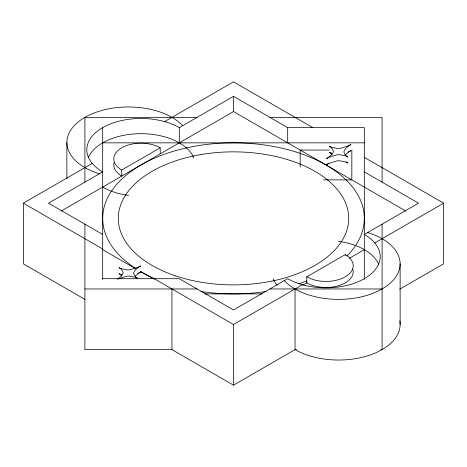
<?xml version="1.0" encoding="UTF-8"?>
<svg xmlns="http://www.w3.org/2000/svg" width="467" height="467" viewBox="0 0 467 467"><rect width="100%" height="100%" fill="white"/><g stroke="black" fill="none" stroke-linecap="round" stroke-linejoin="round"><path stroke-width="0.7" d="M66.874 142.505L66.874 178.616M400.126 263.832L400.126 324.495M135.191 276.266L138.144 273.65A38.965 22.498 0 0 1 139.738 272.547L140.713 271.94L139.668 272.506A38.965 22.498 0 0 1 137.753 273.428M345.44 154.881L348.394 152.265A38.965 22.498 0 0 1 349.987 151.162L350.962 150.555L349.917 151.121A38.965 22.498 0 0 1 348.003 152.038M84.901 299.37L23.35 263.832L23.35 203.168L92.233 163.397M164.618 121.607L233.5 81.836L312.832 127.637M102.682 234.452L48.492 203.168L102.682 171.885A54.19 31.283 0 0 1 102.682 127.637A54.19 31.283 0 0 1 179.31 127.637L233.5 96.354L287.69 127.637L364.318 127.637L364.318 279.394M114.199 162.277A27.197 15.703 0 0 0 121.764 176.071L121.764 170.006L160.228 147.794L160.228 153.859M61.095 211.096L233.5 111.56L405.905 211.096M352.801 269.091A27.197 15.703 0 0 1 338.534 285.716A27.197 15.703 0 0 1 306.772 282.879L306.772 276.814L345.236 254.608L345.236 255.367M154.168 278.694L233.5 324.495L302.382 284.73M374.767 242.933L443.65 203.168L443.65 263.832L399.682 289.213M302.762 285.197L307.158 282.658M349.246 258.362L364.318 249.658M84.901 224.189L84.901 349.625L171.949 349.625L233.5 385.164L295.051 349.625L296.504 349.625M197.092 117.375L84.901 117.375L84.901 182.148M269.908 117.375L382.099 117.375L382.099 182.148M102.682 142.844L364.318 142.844M329.276 150.053L300.176 150.053L300.176 166.783M323.456 179.877L351.832 179.877L351.832 150.053M102.682 278.694L179.31 278.694L233.5 309.977L287.69 278.694A54.19 31.283 0 0 0 364.318 278.694A54.19 31.283 0 0 0 364.318 234.452L418.508 203.168L364.318 171.885M84.901 288.962L197.092 288.962M269.908 288.962L382.099 288.962A61.551 35.539 0 0 0 367.669 232.519M204.768 293.901L262.232 293.901M380.646 349.625L382.099 349.625L382.099 224.189M122.045 274.964L121.385 274.73A17.326 10.005 0 0 1 119.85 274.088L119.032 273.674L119.75 274.141A17.326 10.005 0 0 1 120.871 275.028L121.671 275.828M364.318 157.367L443.65 203.168M23.35 203.168L102.682 248.969M102.682 249.658L135.973 268.875M140.369 271.415L153.561 279.032M330 146.691L329.334 146.253L330.099 146.632A17.326 10.005 0 0 0 331.634 147.28L337.384 148.512A8.896 5.137 0 0 0 340.396 148.366L348.003 145.973A38.965 22.498 0 0 0 349.917 145.05L350.962 144.49L349.987 145.097A38.965 22.498 0 0 0 348.394 146.2L345.983 148.243L344.243 150.59A8.896 5.137 0 0 0 343.998 152.33L344.623 153.917L346.129 155.645A17.326 10.005 0 0 0 347.25 156.533L347.968 157.005L347.15 156.591A17.326 10.005 0 0 0 345.609 155.943L339.865 154.717A8.896 5.137 0 0 0 336.853 154.857L329.247 157.251A38.965 22.498 0 0 0 327.332 158.173L326.287 158.733L327.262 158.132A38.965 22.498 0 0 0 328.856 157.023L331.266 154.986L333.006 152.633A8.896 5.137 0 0 0 333.251 150.894L332.627 149.306L331.121 147.578A17.326 10.005 0 0 0 330 146.691M330 152.756L329.334 152.318L330.099 152.703A17.326 10.005 0 0 0 331.634 153.345M137 277.923L137.718 278.39L136.901 277.976A17.326 10.005 0 0 0 135.366 277.334L129.616 276.102A8.896 5.137 0 0 0 126.604 276.242L118.997 278.636A38.965 22.498 0 0 0 118.274 278.974M332.294 154.892L331.121 153.643A17.326 10.005 0 0 0 330 152.756M295.051 288.962L295.051 349.625A61.551 35.539 0 0 0 365.036 356.584A61.551 35.539 0 0 0 399.799 320.829M287.69 127.637L287.69 142.844M233.5 96.354L233.5 111.56M233.5 324.495L233.5 385.164M179.31 127.637L179.31 142.844M171.949 288.962L171.949 349.625M102.682 127.637L102.682 279.394M135.751 268.566A130.818 75.526 0 0 1 136.568 167.653A130.818 75.526 0 0 1 310.438 157.286A130.818 75.526 0 0 1 346.946 255.98M306.825 280.918A130.818 75.526 0 0 1 298.909 283.778M266.202 291.501A130.818 75.526 0 0 1 200.798 291.501M155.102 278.834A130.818 75.526 0 0 1 140.999 271.776M137 277.923A17.326 10.005 0 0 1 135.879 277.03L134.373 275.302L133.749 273.715A8.896 5.137 0 0 1 133.994 271.975L135.734 269.628L138.144 267.585A38.965 22.498 0 0 1 139.738 266.482L140.713 265.875L139.668 266.435A38.965 22.498 0 0 1 137.753 267.358L130.147 269.751A8.896 5.137 0 0 1 127.135 269.897L121.385 268.665A17.326 10.005 0 0 1 119.85 268.017L119.032 267.603L119.75 268.076A17.326 10.005 0 0 1 120.871 268.963L122.377 270.691L123.002 272.284A8.896 5.137 0 0 1 122.757 274.024L121.017 276.371L118.606 278.414A38.965 22.498 0 0 1 117.491 279.202M328.856 163.094A38.965 22.498 0 0 1 327.262 164.197L326.287 164.804L327.332 164.238A38.965 22.498 0 0 1 329.247 163.316L336.853 160.922A8.896 5.137 0 0 1 339.865 160.782L345.615 162.014A17.326 10.005 0 0 1 347.15 162.656L347.968 163.071L347.25 162.604A17.326 10.005 0 0 1 346.129 161.71M345.236 254.608A27.197 15.703 0 0 1 345.236 276.814A27.197 15.703 0 0 1 306.772 276.814M121.764 170.006A27.197 15.703 0 0 1 121.764 147.794A27.197 15.703 0 0 1 160.228 147.794M99.331 173.817A61.551 35.539 0 0 1 84.901 117.375A61.551 35.539 0 0 1 182.667 125.705M382.099 288.962A61.551 35.539 0 0 1 284.333 280.632M128.548 195.416A54.19 31.283 0 0 1 102.682 187.086M88.456 157.315A54.19 31.283 0 0 1 141.548 133.685A54.19 31.283 0 0 1 193.799 157.934M277.159 285.319A54.19 31.283 0 0 1 273.201 278.811M338.452 241.328A54.19 31.283 0 0 1 378.801 264.748M175.89 275.979A115.215 66.518 0 0 0 348.715 218.369A115.215 66.518 0 0 0 175.89 160.765A115.215 66.518 0 0 0 175.89 275.979"/></g></svg>
